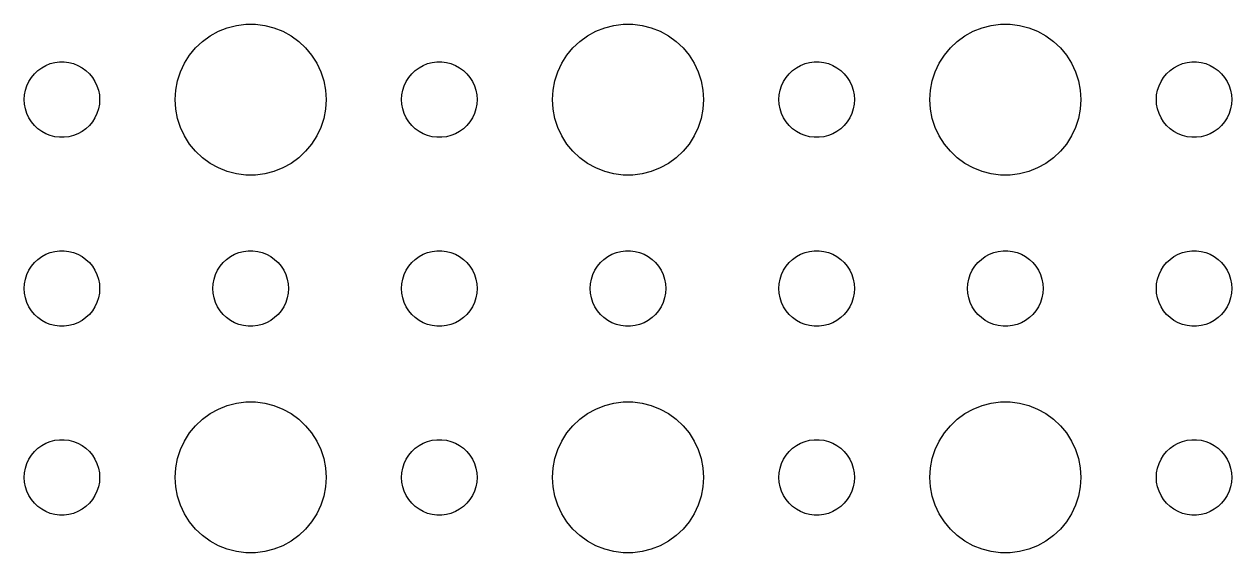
# Model space of a CAD drawing. Header units: metres. Extents: x -157 to 157, y -157 to 157.
# Drawn here: x 6 to 54, y 57.01 to 77.99 of the extents above; entities that cross this region are included whole.
import ezdxf

# ---------------------------------------------------------------- set-up
doc = ezdxf.new("R2010")
doc.units = ezdxf.units.M

msp = doc.modelspace()

# ---------------------------------------------------------------- linework, layer by layer
for p, q in [((13.7227, 77.7145), (14.0729, 77.8532)), ((14.0729, 77.8532), (14.4379, 77.9469)), ((14.4379, 77.9469), (14.8116, 77.9941)), ((14.8116, 77.9941), (15.1884, 77.9941)), ((15.1884, 77.9941), (15.5621, 77.9469)), ((15.5621, 77.9469), (15.927, 77.8532)), ((15.927, 77.8532), (16.2773, 77.7145)), ((28.7227, 77.7145), (29.0729, 77.8532)), ((29.0729, 77.8532), (29.4379, 77.9469)), ((29.4379, 77.9469), (29.8116, 77.9941)), ((29.8116, 77.9941), (30.1884, 77.9941)), ((30.1884, 77.9941), (30.5621, 77.9469)), ((30.5621, 77.9469), (30.927, 77.8532)), ((30.927, 77.8532), (31.2773, 77.7145)), ((43.7227, 77.7145), (44.0729, 77.8532)), ((44.0729, 77.8532), (44.4379, 77.9469)), ((44.4379, 77.9469), (44.8116, 77.9941)), ((44.8116, 77.9941), (45.1884, 77.9941)), ((45.1884, 77.9941), (45.5621, 77.9469)), ((45.5621, 77.9469), (45.927, 77.8532)), ((45.927, 77.8532), (46.2773, 77.7145)), ((12.8131, 77.0536), (13.0877, 77.3115)), ((13.0877, 77.3115), (13.3925, 77.533)), ((13.3925, 77.533), (13.7227, 77.7145)), ((16.2773, 77.7145), (16.6075, 77.533)), ((16.6075, 77.533), (16.9123, 77.3115)), ((16.9123, 77.3115), (17.1869, 77.0536)), ((27.8131, 77.0536), (28.0877, 77.3115)), ((28.0877, 77.3115), (28.3925, 77.533)), ((28.3925, 77.533), (28.7227, 77.7145)), ((31.2773, 77.7145), (31.6075, 77.533)), ((31.6075, 77.533), (31.9123, 77.3115)), ((31.9123, 77.3115), (32.1869, 77.0536)), ((42.8131, 77.0536), (43.0877, 77.3115)), ((43.0877, 77.3115), (43.3925, 77.533)), ((43.3925, 77.533), (43.7227, 77.7145)), ((46.2773, 77.7145), (46.6075, 77.533)), ((46.6075, 77.533), (46.9123, 77.3115)), ((46.9123, 77.3115), (47.1869, 77.0536)), ((12.5729, 76.7634), (12.8131, 77.0536)), ((17.1869, 77.0536), (17.427, 76.7634)), ((27.5729, 76.7634), (27.8131, 77.0536)), ((32.1869, 77.0536), (32.427, 76.7634)), ((42.5729, 76.7634), (42.8131, 77.0536)), ((47.1869, 77.0536), (47.427, 76.7634)), ((6.69626, 76.2665), (6.86133, 76.3572)), ((6.86133, 76.3572), (7.03647, 76.4266)), ((7.03647, 76.4266), (7.21892, 76.4734)), ((7.21892, 76.4734), (7.40581, 76.497)), ((7.40581, 76.497), (7.59418, 76.497)), ((7.59418, 76.497), (7.78107, 76.4734)), ((7.78107, 76.4734), (7.96352, 76.4266)), ((7.96352, 76.4266), (8.13866, 76.3572)), ((8.13866, 76.3572), (8.30373, 76.2665)), ((12.2107, 76.1044), (12.3711, 76.4453)), ((12.3711, 76.4453), (12.5729, 76.7634)), ((17.427, 76.7634), (17.6289, 76.4453)), ((17.6289, 76.4453), (17.7893, 76.1044)), ((21.6963, 76.2665), (21.8613, 76.3572)), ((21.8613, 76.3572), (22.0365, 76.4266)), ((22.0365, 76.4266), (22.2189, 76.4734)), ((22.2189, 76.4734), (22.4058, 76.497)), ((22.4058, 76.497), (22.5942, 76.497)), ((22.5942, 76.497), (22.7811, 76.4734)), ((22.7811, 76.4734), (22.9635, 76.4266)), ((22.9635, 76.4266), (23.1387, 76.3572)), ((23.1387, 76.3572), (23.3037, 76.2665)), ((27.2107, 76.1044), (27.3711, 76.4453)), ((27.3711, 76.4453), (27.5729, 76.7634)), ((32.427, 76.7634), (32.6289, 76.4453)), ((32.6289, 76.4453), (32.7893, 76.1044)), ((36.6963, 76.2665), (36.8613, 76.3572)), ((36.8613, 76.3572), (37.0365, 76.4266)), ((37.0365, 76.4266), (37.2189, 76.4734)), ((37.2189, 76.4734), (37.4058, 76.497)), ((37.4058, 76.497), (37.5942, 76.497)), ((37.5942, 76.497), (37.7811, 76.4734)), ((37.7811, 76.4734), (37.9635, 76.4266)), ((37.9635, 76.4266), (38.1387, 76.3572)), ((38.1387, 76.3572), (38.3037, 76.2665)), ((42.2107, 76.1044), (42.3711, 76.4453)), ((42.3711, 76.4453), (42.5729, 76.7634)), ((47.427, 76.7634), (47.6289, 76.4453)), ((47.6289, 76.4453), (47.7893, 76.1044)), ((51.6963, 76.2665), (51.8613, 76.3572)), ((51.8613, 76.3572), (52.0365, 76.4266)), ((52.0365, 76.4266), (52.2189, 76.4734)), ((52.2189, 76.4734), (52.4058, 76.497)), ((52.4058, 76.497), (52.5942, 76.497)), ((52.5942, 76.497), (52.7811, 76.4734)), ((52.7811, 76.4734), (52.9635, 76.4266)), ((52.9635, 76.4266), (53.1387, 76.3572)), ((53.1387, 76.3572), (53.3037, 76.2665)), ((6.18553, 75.7226), (6.28647, 75.8817)), ((6.28647, 75.8817), (6.40654, 76.0268)), ((6.40654, 76.0268), (6.54385, 76.1558)), ((6.54385, 76.1558), (6.69626, 76.2665)), ((8.30373, 76.2665), (8.45613, 76.1558)), ((8.45613, 76.1558), (8.59344, 76.0268)), ((8.59344, 76.0268), (8.71352, 75.8817)), ((8.71352, 75.8817), (8.81445, 75.7226)), ((12.0942, 75.7461), (12.2107, 76.1044)), ((17.7893, 76.1044), (17.9057, 75.7461)), ((21.1855, 75.7226), (21.2865, 75.8817)), ((21.2865, 75.8817), (21.4065, 76.0268)), ((21.4065, 76.0268), (21.5439, 76.1558)), ((21.5439, 76.1558), (21.6963, 76.2665)), ((23.3037, 76.2665), (23.4561, 76.1558)), ((23.4561, 76.1558), (23.5934, 76.0268)), ((23.5934, 76.0268), (23.7135, 75.8817)), ((23.7135, 75.8817), (23.8145, 75.7226)), ((27.0942, 75.7461), (27.2107, 76.1044)), ((32.7893, 76.1044), (32.9057, 75.7461)), ((36.1855, 75.7226), (36.2865, 75.8817)), ((36.2865, 75.8817), (36.4065, 76.0268)), ((36.4065, 76.0268), (36.5439, 76.1558)), ((36.5439, 76.1558), (36.6963, 76.2665)), ((38.3037, 76.2665), (38.4561, 76.1558)), ((38.4561, 76.1558), (38.5934, 76.0268)), ((38.5934, 76.0268), (38.7135, 75.8817)), ((38.7135, 75.8817), (38.8145, 75.7226)), ((42.0942, 75.7461), (42.2107, 76.1044)), ((47.7893, 76.1044), (47.9057, 75.7461)), ((51.1855, 75.7226), (51.2865, 75.8817)), ((51.2865, 75.8817), (51.4065, 76.0268)), ((51.4065, 76.0268), (51.5439, 76.1558)), ((51.5439, 76.1558), (51.6963, 76.2665)), ((53.3037, 76.2665), (53.4561, 76.1558)), ((53.4561, 76.1558), (53.5934, 76.0268)), ((53.5934, 76.0268), (53.7135, 75.8817)), ((53.7135, 75.8817), (53.8145, 75.7226)), ((6.01183, 75.188), (6.04712, 75.373)), ((6.04712, 75.373), (6.10533, 75.5522)), ((6.10533, 75.5522), (6.18553, 75.7226)), ((8.81445, 75.7226), (8.89465, 75.5522)), ((8.89465, 75.5522), (8.95287, 75.373)), ((8.95287, 75.373), (8.98816, 75.188)), ((12, 75), (12.0237, 75.376)), ((12.0237, 75.376), (12.0942, 75.7461)), ((17.9057, 75.7461), (17.9763, 75.376)), ((17.9763, 75.376), (18, 75)), ((21.0118, 75.188), (21.0471, 75.373)), ((21.0471, 75.373), (21.1053, 75.5522)), ((21.1053, 75.5522), (21.1855, 75.7226)), ((23.8145, 75.7226), (23.8947, 75.5522)), ((23.8947, 75.5522), (23.9529, 75.373)), ((23.9529, 75.373), (23.9882, 75.188)), ((27, 75), (27.0237, 75.376)), ((27.0237, 75.376), (27.0942, 75.7461)), ((32.9057, 75.7461), (32.9763, 75.376)), ((32.9763, 75.376), (33, 75)), ((36.0118, 75.188), (36.0471, 75.373)), ((36.0471, 75.373), (36.1053, 75.5522)), ((36.1053, 75.5522), (36.1855, 75.7226)), ((38.8145, 75.7226), (38.8947, 75.5522)), ((38.8947, 75.5522), (38.9529, 75.373)), ((38.9529, 75.373), (38.9882, 75.188)), ((42, 75), (42.0237, 75.376)), ((42.0237, 75.376), (42.0942, 75.7461)), ((47.9057, 75.7461), (47.9763, 75.376)), ((47.9763, 75.376), (48, 75)), ((51.0118, 75.188), (51.0471, 75.373)), ((51.0471, 75.373), (51.1053, 75.5522)), ((51.1053, 75.5522), (51.1855, 75.7226)), ((53.8145, 75.7226), (53.8947, 75.5522)), ((53.8947, 75.5522), (53.9529, 75.373)), ((53.9529, 75.373), (53.9882, 75.188)), ((6, 75), (6.01183, 75.188)), ((6.01183, 74.812), (6, 75)), ((8.98816, 75.188), (9, 75)), ((9, 75), (8.98816, 74.812)), ((12.0237, 74.624), (12, 75)), ((18, 75), (17.9763, 74.624)), ((21, 75), (21.0118, 75.188)), ((21.0118, 74.812), (21, 75)), ((23.9882, 75.188), (24, 75)), ((24, 75), (23.9882, 74.812)), ((27.0237, 74.624), (27, 75)), ((33, 75), (32.9763, 74.624)), ((36, 75), (36.0118, 75.188)), ((36.0118, 74.812), (36, 75)), ((38.9882, 75.188), (39, 75)), ((39, 75), (38.9882, 74.812)), ((42.0237, 74.624), (42, 75)), ((48, 75), (47.9763, 74.624)), ((51, 75), (51.0118, 75.188)), ((51.0118, 74.812), (51, 75)), ((53.9882, 75.188), (54, 75)), ((54, 75), (53.9882, 74.812)), ((6.04712, 74.627), (6.01183, 74.812)), ((6.10533, 74.4478), (6.04712, 74.627)), ((6.18553, 74.2774), (6.10533, 74.4478)), ((8.89465, 74.4478), (8.81445, 74.2774)), ((8.95287, 74.627), (8.89465, 74.4478)), ((8.98816, 74.812), (8.95287, 74.627)), ((12.0942, 74.2539), (12.0237, 74.624)), ((17.9763, 74.624), (17.9057, 74.2539)), ((21.0471, 74.627), (21.0118, 74.812)), ((21.1053, 74.4478), (21.0471, 74.627)), ((21.1855, 74.2774), (21.1053, 74.4478)), ((23.8947, 74.4478), (23.8145, 74.2774)), ((23.9529, 74.627), (23.8947, 74.4478)), ((23.9882, 74.812), (23.9529, 74.627)), ((27.0942, 74.2539), (27.0237, 74.624)), ((32.9763, 74.624), (32.9057, 74.2539)), ((36.0471, 74.627), (36.0118, 74.812)), ((36.1053, 74.4478), (36.0471, 74.627)), ((36.1855, 74.2774), (36.1053, 74.4478)), ((38.8947, 74.4478), (38.8145, 74.2774)), ((38.9529, 74.627), (38.8947, 74.4478)), ((38.9882, 74.812), (38.9529, 74.627)), ((42.0942, 74.2539), (42.0237, 74.624)), ((47.9763, 74.624), (47.9057, 74.2539)), ((51.0471, 74.627), (51.0118, 74.812)), ((51.1053, 74.4478), (51.0471, 74.627)), ((51.1855, 74.2774), (51.1053, 74.4478)), ((53.8947, 74.4478), (53.8145, 74.2774)), ((53.9529, 74.627), (53.8947, 74.4478)), ((53.9882, 74.812), (53.9529, 74.627)), ((6.28647, 74.1183), (6.18553, 74.2774)), ((6.40654, 73.9732), (6.28647, 74.1183)), ((6.54385, 73.8442), (6.40654, 73.9732)), ((8.59344, 73.9732), (8.45613, 73.8442)), ((8.71352, 74.1183), (8.59344, 73.9732)), ((8.81445, 74.2774), (8.71352, 74.1183)), ((12.2107, 73.8956), (12.0942, 74.2539)), ((17.9057, 74.2539), (17.7893, 73.8956)), ((21.2865, 74.1183), (21.1855, 74.2774)), ((21.4065, 73.9732), (21.2865, 74.1183)), ((21.5439, 73.8442), (21.4065, 73.9732)), ((23.5934, 73.9732), (23.4561, 73.8442)), ((23.7135, 74.1183), (23.5934, 73.9732)), ((23.8145, 74.2774), (23.7135, 74.1183)), ((27.2107, 73.8956), (27.0942, 74.2539)), ((32.9057, 74.2539), (32.7893, 73.8956)), ((36.2865, 74.1183), (36.1855, 74.2774)), ((36.4065, 73.9732), (36.2865, 74.1183)), ((36.5439, 73.8442), (36.4065, 73.9732)), ((38.5934, 73.9732), (38.4561, 73.8442)), ((38.7135, 74.1183), (38.5934, 73.9732)), ((38.8145, 74.2774), (38.7135, 74.1183)), ((42.2107, 73.8956), (42.0942, 74.2539)), ((47.9057, 74.2539), (47.7893, 73.8956)), ((51.2865, 74.1183), (51.1855, 74.2774)), ((51.4065, 73.9732), (51.2865, 74.1183)), ((51.5439, 73.8442), (51.4065, 73.9732)), ((53.5934, 73.9732), (53.4561, 73.8442)), ((53.7135, 74.1183), (53.5934, 73.9732)), ((53.8145, 74.2774), (53.7135, 74.1183)), ((6.69626, 73.7335), (6.54385, 73.8442)), ((6.86133, 73.6428), (6.69626, 73.7335)), ((7.03647, 73.5734), (6.86133, 73.6428)), ((7.21892, 73.5266), (7.03647, 73.5734)), ((7.40581, 73.503), (7.21892, 73.5266)), ((7.59418, 73.503), (7.40581, 73.503)), ((7.78107, 73.5266), (7.59418, 73.503)), ((7.96352, 73.5734), (7.78107, 73.5266)), ((8.13866, 73.6428), (7.96352, 73.5734)), ((8.30373, 73.7335), (8.13866, 73.6428)), ((8.45613, 73.8442), (8.30373, 73.7335)), ((12.3711, 73.5547), (12.2107, 73.8956)), ((12.5729, 73.2366), (12.3711, 73.5547)), ((17.6289, 73.5547), (17.427, 73.2366)), ((17.7893, 73.8956), (17.6289, 73.5547)), ((21.6963, 73.7335), (21.5439, 73.8442)), ((21.8613, 73.6428), (21.6963, 73.7335)), ((22.0365, 73.5734), (21.8613, 73.6428)), ((22.2189, 73.5266), (22.0365, 73.5734)), ((22.4058, 73.503), (22.2189, 73.5266)), ((22.5942, 73.503), (22.4058, 73.503)), ((22.7811, 73.5266), (22.5942, 73.503)), ((22.9635, 73.5734), (22.7811, 73.5266)), ((23.1387, 73.6428), (22.9635, 73.5734)), ((23.3037, 73.7335), (23.1387, 73.6428)), ((23.4561, 73.8442), (23.3037, 73.7335)), ((27.3711, 73.5547), (27.2107, 73.8956)), ((27.5729, 73.2366), (27.3711, 73.5547)), ((32.6289, 73.5547), (32.427, 73.2366)), ((32.7893, 73.8956), (32.6289, 73.5547)), ((36.6963, 73.7335), (36.5439, 73.8442)), ((36.8613, 73.6428), (36.6963, 73.7335)), ((37.0365, 73.5734), (36.8613, 73.6428)), ((37.2189, 73.5266), (37.0365, 73.5734)), ((37.4058, 73.503), (37.2189, 73.5266)), ((37.5942, 73.503), (37.4058, 73.503)), ((37.7811, 73.5266), (37.5942, 73.503)), ((37.9635, 73.5734), (37.7811, 73.5266)), ((38.1387, 73.6428), (37.9635, 73.5734)), ((38.3037, 73.7335), (38.1387, 73.6428)), ((38.4561, 73.8442), (38.3037, 73.7335)), ((42.3711, 73.5547), (42.2107, 73.8956)), ((42.5729, 73.2366), (42.3711, 73.5547)), ((47.6289, 73.5547), (47.427, 73.2366)), ((47.7893, 73.8956), (47.6289, 73.5547)), ((51.6963, 73.7335), (51.5439, 73.8442)), ((51.8613, 73.6428), (51.6963, 73.7335)), ((52.0365, 73.5734), (51.8613, 73.6428)), ((52.2189, 73.5266), (52.0365, 73.5734)), ((52.4058, 73.503), (52.2189, 73.5266)), ((52.5942, 73.503), (52.4058, 73.503)), ((52.7811, 73.5266), (52.5942, 73.503)), ((52.9635, 73.5734), (52.7811, 73.5266)), ((53.1387, 73.6428), (52.9635, 73.5734)), ((53.3037, 73.7335), (53.1387, 73.6428)), ((53.4561, 73.8442), (53.3037, 73.7335)), ((12.8131, 72.9464), (12.5729, 73.2366)), ((17.427, 73.2366), (17.1869, 72.9464)), ((27.8131, 72.9464), (27.5729, 73.2366)), ((32.427, 73.2366), (32.1869, 72.9464)), ((42.8131, 72.9464), (42.5729, 73.2366)), ((47.427, 73.2366), (47.1869, 72.9464)), ((13.0877, 72.6885), (12.8131, 72.9464)), ((13.3925, 72.467), (13.0877, 72.6885)), ((16.9123, 72.6885), (16.6075, 72.467)), ((17.1869, 72.9464), (16.9123, 72.6885)), ((28.0877, 72.6885), (27.8131, 72.9464)), ((28.3925, 72.467), (28.0877, 72.6885)), ((31.9123, 72.6885), (31.6075, 72.467)), ((32.1869, 72.9464), (31.9123, 72.6885)), ((43.0877, 72.6885), (42.8131, 72.9464)), ((43.3925, 72.467), (43.0877, 72.6885)), ((46.9123, 72.6885), (46.6075, 72.467)), ((47.1869, 72.9464), (46.9123, 72.6885)), ((13.7227, 72.2855), (13.3925, 72.467)), ((14.0729, 72.1468), (13.7227, 72.2855)), ((14.4379, 72.0531), (14.0729, 72.1468)), ((14.8116, 72.0059), (14.4379, 72.0531)), ((15.1884, 72.0059), (14.8116, 72.0059)), ((15.5621, 72.0531), (15.1884, 72.0059)), ((15.927, 72.1468), (15.5621, 72.0531)), ((16.2773, 72.2855), (15.927, 72.1468)), ((16.6075, 72.467), (16.2773, 72.2855)), ((28.7227, 72.2855), (28.3925, 72.467)), ((29.0729, 72.1468), (28.7227, 72.2855)), ((29.4379, 72.0531), (29.0729, 72.1468)), ((29.8116, 72.0059), (29.4379, 72.0531)), ((30.1884, 72.0059), (29.8116, 72.0059)), ((30.5621, 72.0531), (30.1884, 72.0059)), ((30.927, 72.1468), (30.5621, 72.0531)), ((31.2773, 72.2855), (30.927, 72.1468)), ((31.6075, 72.467), (31.2773, 72.2855)), ((43.7227, 72.2855), (43.3925, 72.467)), ((44.0729, 72.1468), (43.7227, 72.2855)), ((44.4379, 72.0531), (44.0729, 72.1468)), ((44.8116, 72.0059), (44.4379, 72.0531)), ((45.1884, 72.0059), (44.8116, 72.0059)), ((45.5621, 72.0531), (45.1884, 72.0059)), ((45.927, 72.1468), (45.5621, 72.0531)), ((46.2773, 72.2855), (45.927, 72.1468)), ((46.6075, 72.467), (46.2773, 72.2855)), ((6.40654, 68.5268), (6.54385, 68.6558)), ((6.54385, 68.6558), (6.69626, 68.7665)), ((6.69626, 68.7665), (6.86133, 68.8572)), ((6.86133, 68.8572), (7.03647, 68.9266)), ((7.03647, 68.9266), (7.21892, 68.9734)), ((7.21892, 68.9734), (7.40581, 68.997)), ((7.40581, 68.997), (7.59418, 68.997)), ((7.59418, 68.997), (7.78107, 68.9734)), ((7.78107, 68.9734), (7.96352, 68.9266)), ((7.96352, 68.9266), (8.13866, 68.8572)), ((8.13866, 68.8572), (8.30373, 68.7665)), ((8.30373, 68.7665), (8.45613, 68.6558)), ((8.45613, 68.6558), (8.59344, 68.5268)), ((13.9065, 68.5268), (14.0439, 68.6558)), ((14.0439, 68.6558), (14.1963, 68.7665)), ((14.1963, 68.7665), (14.3613, 68.8572)), ((14.3613, 68.8572), (14.5365, 68.9266)), ((14.5365, 68.9266), (14.7189, 68.9734)), ((14.7189, 68.9734), (14.9058, 68.997)), ((14.9058, 68.997), (15.0942, 68.997)), ((15.0942, 68.997), (15.2811, 68.9734)), ((15.2811, 68.9734), (15.4635, 68.9266)), ((15.4635, 68.9266), (15.6387, 68.8572)), ((15.6387, 68.8572), (15.8037, 68.7665)), ((15.8037, 68.7665), (15.9561, 68.6558)), ((15.9561, 68.6558), (16.0934, 68.5268)), ((21.4065, 68.5268), (21.5439, 68.6558)), ((21.5439, 68.6558), (21.6963, 68.7665)), ((21.6963, 68.7665), (21.8613, 68.8572)), ((21.8613, 68.8572), (22.0365, 68.9266)), ((22.0365, 68.9266), (22.2189, 68.9734)), ((22.2189, 68.9734), (22.4058, 68.997)), ((22.4058, 68.997), (22.5942, 68.997)), ((22.5942, 68.997), (22.7811, 68.9734)), ((22.7811, 68.9734), (22.9635, 68.9266)), ((22.9635, 68.9266), (23.1387, 68.8572)), ((23.1387, 68.8572), (23.3037, 68.7665)), ((23.3037, 68.7665), (23.4561, 68.6558)), ((23.4561, 68.6558), (23.5934, 68.5268)), ((28.9065, 68.5268), (29.0439, 68.6558)), ((29.0439, 68.6558), (29.1963, 68.7665)), ((29.1963, 68.7665), (29.3613, 68.8572)), ((29.3613, 68.8572), (29.5365, 68.9266)), ((29.5365, 68.9266), (29.7189, 68.9734)), ((29.7189, 68.9734), (29.9058, 68.997)), ((29.9058, 68.997), (30.0942, 68.997)), ((30.0942, 68.997), (30.2811, 68.9734)), ((30.2811, 68.9734), (30.4635, 68.9266)), ((30.4635, 68.9266), (30.6387, 68.8572)), ((30.6387, 68.8572), (30.8037, 68.7665)), ((30.8037, 68.7665), (30.9561, 68.6558)), ((30.9561, 68.6558), (31.0934, 68.5268)), ((36.4065, 68.5268), (36.5439, 68.6558)), ((36.5439, 68.6558), (36.6963, 68.7665)), ((36.6963, 68.7665), (36.8613, 68.8572)), ((36.8613, 68.8572), (37.0365, 68.9266)), ((37.0365, 68.9266), (37.2189, 68.9734)), ((37.2189, 68.9734), (37.4058, 68.997)), ((37.4058, 68.997), (37.5942, 68.997)), ((37.5942, 68.997), (37.7811, 68.9734)), ((37.7811, 68.9734), (37.9635, 68.9266)), ((37.9635, 68.9266), (38.1387, 68.8572)), ((38.1387, 68.8572), (38.3037, 68.7665)), ((38.3037, 68.7665), (38.4561, 68.6558)), ((38.4561, 68.6558), (38.5934, 68.5268)), ((43.9065, 68.5268), (44.0439, 68.6558)), ((44.0439, 68.6558), (44.1963, 68.7665)), ((44.1963, 68.7665), (44.3613, 68.8572)), ((44.3613, 68.8572), (44.5365, 68.9266)), ((44.5365, 68.9266), (44.7189, 68.9734)), ((44.7189, 68.9734), (44.9058, 68.997)), ((44.9058, 68.997), (45.0942, 68.997)), ((45.0942, 68.997), (45.2811, 68.9734)), ((45.2811, 68.9734), (45.4635, 68.9266)), ((45.4635, 68.9266), (45.6387, 68.8572)), ((45.6387, 68.8572), (45.8037, 68.7665)), ((45.8037, 68.7665), (45.9561, 68.6558)), ((45.9561, 68.6558), (46.0934, 68.5268)), ((51.4065, 68.5268), (51.5439, 68.6558)), ((51.5439, 68.6558), (51.6963, 68.7665)), ((51.6963, 68.7665), (51.8613, 68.8572)), ((51.8613, 68.8572), (52.0365, 68.9266)), ((52.0365, 68.9266), (52.2189, 68.9734)), ((52.2189, 68.9734), (52.4058, 68.997)), ((52.4058, 68.997), (52.5942, 68.997)), ((52.5942, 68.997), (52.7811, 68.9734)), ((52.7811, 68.9734), (52.9635, 68.9266)), ((52.9635, 68.9266), (53.1387, 68.8572)), ((53.1387, 68.8572), (53.3037, 68.7665)), ((53.3037, 68.7665), (53.4561, 68.6558)), ((53.4561, 68.6558), (53.5934, 68.5268)), ((6.10533, 68.0522), (6.18553, 68.2226)), ((6.18553, 68.2226), (6.28647, 68.3817)), ((6.28647, 68.3817), (6.40654, 68.5268)), ((8.59344, 68.5268), (8.71352, 68.3817)), ((8.71352, 68.3817), (8.81445, 68.2226)), ((8.81445, 68.2226), (8.89465, 68.0522)), ((13.6053, 68.0522), (13.6855, 68.2226)), ((13.6855, 68.2226), (13.7865, 68.3817)), ((13.7865, 68.3817), (13.9065, 68.5268)), ((16.0934, 68.5268), (16.2135, 68.3817)), ((16.2135, 68.3817), (16.3145, 68.2226)), ((16.3145, 68.2226), (16.3947, 68.0522)), ((21.1053, 68.0522), (21.1855, 68.2226)), ((21.1855, 68.2226), (21.2865, 68.3817)), ((21.2865, 68.3817), (21.4065, 68.5268)), ((23.5934, 68.5268), (23.7135, 68.3817)), ((23.7135, 68.3817), (23.8145, 68.2226)), ((23.8145, 68.2226), (23.8947, 68.0522)), ((28.6053, 68.0522), (28.6855, 68.2226)), ((28.6855, 68.2226), (28.7865, 68.3817)), ((28.7865, 68.3817), (28.9065, 68.5268)), ((31.0934, 68.5268), (31.2135, 68.3817)), ((31.2135, 68.3817), (31.3145, 68.2226)), ((31.3145, 68.2226), (31.3947, 68.0522)), ((36.1053, 68.0522), (36.1855, 68.2226)), ((36.1855, 68.2226), (36.2865, 68.3817)), ((36.2865, 68.3817), (36.4065, 68.5268)), ((38.5934, 68.5268), (38.7135, 68.3817)), ((38.7135, 68.3817), (38.8145, 68.2226)), ((38.8145, 68.2226), (38.8947, 68.0522)), ((43.6053, 68.0522), (43.6855, 68.2226)), ((43.6855, 68.2226), (43.7865, 68.3817)), ((43.7865, 68.3817), (43.9065, 68.5268)), ((46.0934, 68.5268), (46.2135, 68.3817)), ((46.2135, 68.3817), (46.3145, 68.2226)), ((46.3145, 68.2226), (46.3947, 68.0522)), ((51.1053, 68.0522), (51.1855, 68.2226)), ((51.1855, 68.2226), (51.2865, 68.3817)), ((51.2865, 68.3817), (51.4065, 68.5268)), ((53.5934, 68.5268), (53.7135, 68.3817)), ((53.7135, 68.3817), (53.8145, 68.2226)), ((53.8145, 68.2226), (53.8947, 68.0522)), ((6, 67.5), (6.01183, 67.688)), ((6.01183, 67.688), (6.04712, 67.873)), ((6.04712, 67.873), (6.10533, 68.0522)), ((8.89465, 68.0522), (8.95287, 67.873)), ((8.95287, 67.873), (8.98816, 67.688)), ((8.98816, 67.688), (9, 67.5)), ((13.5, 67.5), (13.5118, 67.688)), ((13.5118, 67.688), (13.5471, 67.873)), ((13.5471, 67.873), (13.6053, 68.0522)), ((16.3947, 68.0522), (16.4529, 67.873)), ((16.4529, 67.873), (16.4882, 67.688)), ((16.4882, 67.688), (16.5, 67.5)), ((21, 67.5), (21.0118, 67.688)), ((21.0118, 67.688), (21.0471, 67.873)), ((21.0471, 67.873), (21.1053, 68.0522)), ((23.8947, 68.0522), (23.9529, 67.873)), ((23.9529, 67.873), (23.9882, 67.688)), ((23.9882, 67.688), (24, 67.5)), ((28.5, 67.5), (28.5118, 67.688)), ((28.5118, 67.688), (28.5471, 67.873)), ((28.5471, 67.873), (28.6053, 68.0522)), ((31.3947, 68.0522), (31.4529, 67.873)), ((31.4529, 67.873), (31.4882, 67.688)), ((31.4882, 67.688), (31.5, 67.5)), ((36, 67.5), (36.0118, 67.688)), ((36.0118, 67.688), (36.0471, 67.873)), ((36.0471, 67.873), (36.1053, 68.0522)), ((38.8947, 68.0522), (38.9529, 67.873)), ((38.9529, 67.873), (38.9882, 67.688)), ((38.9882, 67.688), (39, 67.5)), ((43.5, 67.5), (43.5118, 67.688)), ((43.5118, 67.688), (43.5471, 67.873)), ((43.5471, 67.873), (43.6053, 68.0522)), ((46.3947, 68.0522), (46.4529, 67.873)), ((46.4529, 67.873), (46.4882, 67.688)), ((46.4882, 67.688), (46.5, 67.5)), ((51, 67.5), (51.0118, 67.688)), ((51.0118, 67.688), (51.0471, 67.873)), ((51.0471, 67.873), (51.1053, 68.0522)), ((53.8947, 68.0522), (53.9529, 67.873)), ((53.9529, 67.873), (53.9882, 67.688)), ((53.9882, 67.688), (54, 67.5)), ((6.01183, 67.312), (6, 67.5)), ((6.04712, 67.127), (6.01183, 67.312)), ((8.98816, 67.312), (8.95287, 67.127)), ((9, 67.5), (8.98816, 67.312)), ((13.5118, 67.312), (13.5, 67.5)), ((13.5471, 67.127), (13.5118, 67.312)), ((16.4882, 67.312), (16.4529, 67.127)), ((16.5, 67.5), (16.4882, 67.312)), ((21.0118, 67.312), (21, 67.5)), ((21.0471, 67.127), (21.0118, 67.312)), ((23.9882, 67.312), (23.9529, 67.127)), ((24, 67.5), (23.9882, 67.312)), ((28.5118, 67.312), (28.5, 67.5)), ((28.5471, 67.127), (28.5118, 67.312)), ((31.4882, 67.312), (31.4529, 67.127)), ((31.5, 67.5), (31.4882, 67.312)), ((36.0118, 67.312), (36, 67.5)), ((36.0471, 67.127), (36.0118, 67.312)), ((38.9882, 67.312), (38.9529, 67.127)), ((39, 67.5), (38.9882, 67.312)), ((43.5118, 67.312), (43.5, 67.5)), ((43.5471, 67.127), (43.5118, 67.312)), ((46.4882, 67.312), (46.4529, 67.127)), ((46.5, 67.5), (46.4882, 67.312)), ((51.0118, 67.312), (51, 67.5)), ((51.0471, 67.127), (51.0118, 67.312)), ((53.9882, 67.312), (53.9529, 67.127)), ((54, 67.5), (53.9882, 67.312)), ((6.10533, 66.9478), (6.04712, 67.127)), ((6.18553, 66.7774), (6.10533, 66.9478)), ((6.28647, 66.6183), (6.18553, 66.7774)), ((8.81445, 66.7774), (8.71352, 66.6183)), ((8.89465, 66.9478), (8.81445, 66.7774)), ((8.95287, 67.127), (8.89465, 66.9478)), ((13.6053, 66.9478), (13.5471, 67.127)), ((13.6855, 66.7774), (13.6053, 66.9478)), ((13.7865, 66.6183), (13.6855, 66.7774)), ((16.3145, 66.7774), (16.2135, 66.6183)), ((16.3947, 66.9478), (16.3145, 66.7774)), ((16.4529, 67.127), (16.3947, 66.9478)), ((21.1053, 66.9478), (21.0471, 67.127)), ((21.1855, 66.7774), (21.1053, 66.9478)), ((21.2865, 66.6183), (21.1855, 66.7774)), ((23.8145, 66.7774), (23.7135, 66.6183)), ((23.8947, 66.9478), (23.8145, 66.7774)), ((23.9529, 67.127), (23.8947, 66.9478)), ((28.6053, 66.9478), (28.5471, 67.127)), ((28.6855, 66.7774), (28.6053, 66.9478)), ((28.7865, 66.6183), (28.6855, 66.7774)), ((31.3145, 66.7774), (31.2135, 66.6183)), ((31.3947, 66.9478), (31.3145, 66.7774)), ((31.4529, 67.127), (31.3947, 66.9478)), ((36.1053, 66.9478), (36.0471, 67.127)), ((36.1855, 66.7774), (36.1053, 66.9478)), ((36.2865, 66.6183), (36.1855, 66.7774)), ((38.8145, 66.7774), (38.7135, 66.6183)), ((38.8947, 66.9478), (38.8145, 66.7774)), ((38.9529, 67.127), (38.8947, 66.9478)), ((43.6053, 66.9478), (43.5471, 67.127)), ((43.6855, 66.7774), (43.6053, 66.9478)), ((43.7865, 66.6183), (43.6855, 66.7774)), ((46.3145, 66.7774), (46.2135, 66.6183)), ((46.3947, 66.9478), (46.3145, 66.7774)), ((46.4529, 67.127), (46.3947, 66.9478)), ((51.1053, 66.9478), (51.0471, 67.127)), ((51.1855, 66.7774), (51.1053, 66.9478)), ((51.2865, 66.6183), (51.1855, 66.7774)), ((53.8145, 66.7774), (53.7135, 66.6183)), ((53.8947, 66.9478), (53.8145, 66.7774)), ((53.9529, 67.127), (53.8947, 66.9478)), ((6.40654, 66.4732), (6.28647, 66.6183)), ((6.54385, 66.3442), (6.40654, 66.4732)), ((6.69626, 66.2335), (6.54385, 66.3442)), ((8.45613, 66.3442), (8.30373, 66.2335)), ((8.59344, 66.4732), (8.45613, 66.3442)), ((8.71352, 66.6183), (8.59344, 66.4732)), ((13.9065, 66.4732), (13.7865, 66.6183)), ((14.0439, 66.3442), (13.9065, 66.4732)), ((14.1963, 66.2335), (14.0439, 66.3442)), ((15.9561, 66.3442), (15.8037, 66.2335)), ((16.0934, 66.4732), (15.9561, 66.3442)), ((16.2135, 66.6183), (16.0934, 66.4732)), ((21.4065, 66.4732), (21.2865, 66.6183)), ((21.5439, 66.3442), (21.4065, 66.4732)), ((21.6963, 66.2335), (21.5439, 66.3442)), ((23.4561, 66.3442), (23.3037, 66.2335)), ((23.5934, 66.4732), (23.4561, 66.3442)), ((23.7135, 66.6183), (23.5934, 66.4732)), ((28.9065, 66.4732), (28.7865, 66.6183)), ((29.0439, 66.3442), (28.9065, 66.4732)), ((29.1963, 66.2335), (29.0439, 66.3442)), ((30.9561, 66.3442), (30.8037, 66.2335)), ((31.0934, 66.4732), (30.9561, 66.3442)), ((31.2135, 66.6183), (31.0934, 66.4732)), ((36.4065, 66.4732), (36.2865, 66.6183)), ((36.5439, 66.3442), (36.4065, 66.4732)), ((36.6963, 66.2335), (36.5439, 66.3442)), ((38.4561, 66.3442), (38.3037, 66.2335)), ((38.5934, 66.4732), (38.4561, 66.3442)), ((38.7135, 66.6183), (38.5934, 66.4732)), ((43.9065, 66.4732), (43.7865, 66.6183)), ((44.0439, 66.3442), (43.9065, 66.4732)), ((44.1963, 66.2335), (44.0439, 66.3442)), ((45.9561, 66.3442), (45.8037, 66.2335)), ((46.0934, 66.4732), (45.9561, 66.3442)), ((46.2135, 66.6183), (46.0934, 66.4732)), ((51.4065, 66.4732), (51.2865, 66.6183)), ((51.5439, 66.3442), (51.4065, 66.4732)), ((51.6963, 66.2335), (51.5439, 66.3442)), ((53.4561, 66.3442), (53.3037, 66.2335)), ((53.5934, 66.4732), (53.4561, 66.3442)), ((53.7135, 66.6183), (53.5934, 66.4732)), ((6.86133, 66.1428), (6.69626, 66.2335)), ((7.03647, 66.0734), (6.86133, 66.1428)), ((7.21892, 66.0266), (7.03647, 66.0734)), ((7.40581, 66.003), (7.21892, 66.0266)), ((7.59418, 66.003), (7.40581, 66.003)), ((7.78107, 66.0266), (7.59418, 66.003)), ((7.96352, 66.0734), (7.78107, 66.0266)), ((8.13866, 66.1428), (7.96352, 66.0734)), ((8.30373, 66.2335), (8.13866, 66.1428)), ((14.3613, 66.1428), (14.1963, 66.2335)), ((14.5365, 66.0734), (14.3613, 66.1428)), ((14.7189, 66.0266), (14.5365, 66.0734)), ((14.9058, 66.003), (14.7189, 66.0266)), ((15.0942, 66.003), (14.9058, 66.003)), ((15.2811, 66.0266), (15.0942, 66.003)), ((15.4635, 66.0734), (15.2811, 66.0266)), ((15.6387, 66.1428), (15.4635, 66.0734)), ((15.8037, 66.2335), (15.6387, 66.1428)), ((21.8613, 66.1428), (21.6963, 66.2335)), ((22.0365, 66.0734), (21.8613, 66.1428)), ((22.2189, 66.0266), (22.0365, 66.0734)), ((22.4058, 66.003), (22.2189, 66.0266)), ((22.5942, 66.003), (22.4058, 66.003)), ((22.7811, 66.0266), (22.5942, 66.003)), ((22.9635, 66.0734), (22.7811, 66.0266)), ((23.1387, 66.1428), (22.9635, 66.0734)), ((23.3037, 66.2335), (23.1387, 66.1428)), ((29.3613, 66.1428), (29.1963, 66.2335)), ((29.5365, 66.0734), (29.3613, 66.1428)), ((29.7189, 66.0266), (29.5365, 66.0734)), ((29.9058, 66.003), (29.7189, 66.0266)), ((30.0942, 66.003), (29.9058, 66.003)), ((30.2811, 66.0266), (30.0942, 66.003)), ((30.4635, 66.0734), (30.2811, 66.0266)), ((30.6387, 66.1428), (30.4635, 66.0734)), ((30.8037, 66.2335), (30.6387, 66.1428)), ((36.8613, 66.1428), (36.6963, 66.2335)), ((37.0365, 66.0734), (36.8613, 66.1428)), ((37.2189, 66.0266), (37.0365, 66.0734)), ((37.4058, 66.003), (37.2189, 66.0266)), ((37.5942, 66.003), (37.4058, 66.003)), ((37.7811, 66.0266), (37.5942, 66.003)), ((37.9635, 66.0734), (37.7811, 66.0266)), ((38.1387, 66.1428), (37.9635, 66.0734)), ((38.3037, 66.2335), (38.1387, 66.1428)), ((44.3613, 66.1428), (44.1963, 66.2335)), ((44.5365, 66.0734), (44.3613, 66.1428)), ((44.7189, 66.0266), (44.5365, 66.0734)), ((44.9058, 66.003), (44.7189, 66.0266)), ((45.0942, 66.003), (44.9058, 66.003)), ((45.2811, 66.0266), (45.0942, 66.003)), ((45.4635, 66.0734), (45.2811, 66.0266)), ((45.6387, 66.1428), (45.4635, 66.0734)), ((45.8037, 66.2335), (45.6387, 66.1428)), ((51.8613, 66.1428), (51.6963, 66.2335)), ((52.0365, 66.0734), (51.8613, 66.1428)), ((52.2189, 66.0266), (52.0365, 66.0734)), ((52.4058, 66.003), (52.2189, 66.0266)), ((52.5942, 66.003), (52.4058, 66.003)), ((52.7811, 66.0266), (52.5942, 66.003)), ((52.9635, 66.0734), (52.7811, 66.0266)), ((53.1387, 66.1428), (52.9635, 66.0734)), ((53.3037, 66.2335), (53.1387, 66.1428)), ((14.0729, 62.8532), (14.4379, 62.9469)), ((14.4379, 62.9469), (14.8116, 62.9941)), ((14.8116, 62.9941), (15.1884, 62.9941)), ((15.1884, 62.9941), (15.5621, 62.9469)), ((15.5621, 62.9469), (15.927, 62.8532)), ((29.0729, 62.8532), (29.4379, 62.9469)), ((29.4379, 62.9469), (29.8116, 62.9941)), ((29.8116, 62.9941), (30.1884, 62.9941)), ((30.1884, 62.9941), (30.5621, 62.9469)), ((30.5621, 62.9469), (30.927, 62.8532)), ((44.0729, 62.8532), (44.4379, 62.9469)), ((44.4379, 62.9469), (44.8116, 62.9941)), ((44.8116, 62.9941), (45.1884, 62.9941)), ((45.1884, 62.9941), (45.5621, 62.9469)), ((45.5621, 62.9469), (45.927, 62.8532)), ((13.0877, 62.3115), (13.3925, 62.533)), ((13.3925, 62.533), (13.7227, 62.7145)), ((13.7227, 62.7145), (14.0729, 62.8532)), ((15.927, 62.8532), (16.2773, 62.7145)), ((16.2773, 62.7145), (16.6075, 62.533)), ((16.6075, 62.533), (16.9123, 62.3115)), ((28.0877, 62.3115), (28.3925, 62.533)), ((28.3925, 62.533), (28.7227, 62.7145)), ((28.7227, 62.7145), (29.0729, 62.8532)), ((30.927, 62.8532), (31.2773, 62.7145)), ((31.2773, 62.7145), (31.6075, 62.533)), ((31.6075, 62.533), (31.9123, 62.3115)), ((43.0877, 62.3115), (43.3925, 62.533)), ((43.3925, 62.533), (43.7227, 62.7145)), ((43.7227, 62.7145), (44.0729, 62.8532)), ((45.927, 62.8532), (46.2773, 62.7145)), ((46.2773, 62.7145), (46.6075, 62.533)), ((46.6075, 62.533), (46.9123, 62.3115)), ((12.5729, 61.7634), (12.8131, 62.0536)), ((12.8131, 62.0536), (13.0877, 62.3115)), ((16.9123, 62.3115), (17.1869, 62.0536)), ((17.1869, 62.0536), (17.427, 61.7634)), ((27.5729, 61.7634), (27.8131, 62.0536)), ((27.8131, 62.0536), (28.0877, 62.3115)), ((31.9123, 62.3115), (32.1869, 62.0536)), ((32.1869, 62.0536), (32.427, 61.7634)), ((42.5729, 61.7634), (42.8131, 62.0536)), ((42.8131, 62.0536), (43.0877, 62.3115)), ((46.9123, 62.3115), (47.1869, 62.0536)), ((47.1869, 62.0536), (47.427, 61.7634)), ((7.03647, 61.4266), (7.21892, 61.4734)), ((7.21892, 61.4734), (7.40581, 61.497)), ((7.40581, 61.497), (7.59418, 61.497)), ((7.59418, 61.497), (7.78107, 61.4734)), ((7.78107, 61.4734), (7.96352, 61.4266)), ((12.2107, 61.1044), (12.3711, 61.4453)), ((12.3711, 61.4453), (12.5729, 61.7634)), ((17.427, 61.7634), (17.6289, 61.4453)), ((17.6289, 61.4453), (17.7893, 61.1044)), ((22.0365, 61.4266), (22.2189, 61.4734)), ((22.2189, 61.4734), (22.4058, 61.497)), ((22.4058, 61.497), (22.5942, 61.497)), ((22.5942, 61.497), (22.7811, 61.4734)), ((22.7811, 61.4734), (22.9635, 61.4266)), ((27.2107, 61.1044), (27.3711, 61.4453)), ((27.3711, 61.4453), (27.5729, 61.7634)), ((32.427, 61.7634), (32.6289, 61.4453)), ((32.6289, 61.4453), (32.7893, 61.1044)), ((37.0365, 61.4266), (37.2189, 61.4734)), ((37.2189, 61.4734), (37.4058, 61.497)), ((37.4058, 61.497), (37.5942, 61.497)), ((37.5942, 61.497), (37.7811, 61.4734)), ((37.7811, 61.4734), (37.9635, 61.4266)), ((42.2107, 61.1044), (42.3711, 61.4453)), ((42.3711, 61.4453), (42.5729, 61.7634)), ((47.427, 61.7634), (47.6289, 61.4453)), ((47.6289, 61.4453), (47.7893, 61.1044)), ((52.0365, 61.4266), (52.2189, 61.4734)), ((52.2189, 61.4734), (52.4058, 61.497)), ((52.4058, 61.497), (52.5942, 61.497)), ((52.5942, 61.497), (52.7811, 61.4734)), ((52.7811, 61.4734), (52.9635, 61.4266)), ((6.28647, 60.8817), (6.40654, 61.0268)), ((6.40654, 61.0268), (6.54385, 61.1558)), ((6.54385, 61.1558), (6.69626, 61.2665)), ((6.69626, 61.2665), (6.86133, 61.3572)), ((6.86133, 61.3572), (7.03647, 61.4266)), ((7.96352, 61.4266), (8.13866, 61.3572)), ((8.13866, 61.3572), (8.30373, 61.2665)), ((8.30373, 61.2665), (8.45613, 61.1558)), ((8.45613, 61.1558), (8.59344, 61.0268)), ((8.59344, 61.0268), (8.71352, 60.8817)), ((12.0942, 60.7461), (12.2107, 61.1044)), ((17.7893, 61.1044), (17.9057, 60.7461)), ((21.2865, 60.8817), (21.4065, 61.0268)), ((21.4065, 61.0268), (21.5439, 61.1558)), ((21.5439, 61.1558), (21.6963, 61.2665)), ((21.6963, 61.2665), (21.8613, 61.3572)), ((21.8613, 61.3572), (22.0365, 61.4266)), ((22.9635, 61.4266), (23.1387, 61.3572)), ((23.1387, 61.3572), (23.3037, 61.2665)), ((23.3037, 61.2665), (23.4561, 61.1558)), ((23.4561, 61.1558), (23.5934, 61.0268)), ((23.5934, 61.0268), (23.7135, 60.8817)), ((27.0942, 60.7461), (27.2107, 61.1044)), ((32.7893, 61.1044), (32.9057, 60.7461)), ((36.2865, 60.8817), (36.4065, 61.0268)), ((36.4065, 61.0268), (36.5439, 61.1558)), ((36.5439, 61.1558), (36.6963, 61.2665)), ((36.6963, 61.2665), (36.8613, 61.3572)), ((36.8613, 61.3572), (37.0365, 61.4266)), ((37.9635, 61.4266), (38.1387, 61.3572)), ((38.1387, 61.3572), (38.3037, 61.2665)), ((38.3037, 61.2665), (38.4561, 61.1558)), ((38.4561, 61.1558), (38.5934, 61.0268)), ((38.5934, 61.0268), (38.7135, 60.8817)), ((42.0942, 60.7461), (42.2107, 61.1044)), ((47.7893, 61.1044), (47.9057, 60.7461)), ((51.2865, 60.8817), (51.4065, 61.0268)), ((51.4065, 61.0268), (51.5439, 61.1558)), ((51.5439, 61.1558), (51.6963, 61.2665)), ((51.6963, 61.2665), (51.8613, 61.3572)), ((51.8613, 61.3572), (52.0365, 61.4266)), ((52.9635, 61.4266), (53.1387, 61.3572)), ((53.1387, 61.3572), (53.3037, 61.2665)), ((53.3037, 61.2665), (53.4561, 61.1558)), ((53.4561, 61.1558), (53.5934, 61.0268)), ((53.5934, 61.0268), (53.7135, 60.8817)), ((6.04712, 60.373), (6.10533, 60.5522)), ((6.10533, 60.5522), (6.18553, 60.7226)), ((6.18553, 60.7226), (6.28647, 60.8817)), ((8.71352, 60.8817), (8.81445, 60.7226)), ((8.81445, 60.7226), (8.89465, 60.5522)), ((8.89465, 60.5522), (8.95287, 60.373)), ((12.0237, 60.376), (12.0942, 60.7461)), ((17.9057, 60.7461), (17.9763, 60.376)), ((21.0471, 60.373), (21.1053, 60.5522)), ((21.1053, 60.5522), (21.1855, 60.7226)), ((21.1855, 60.7226), (21.2865, 60.8817)), ((23.7135, 60.8817), (23.8145, 60.7226)), ((23.8145, 60.7226), (23.8947, 60.5522)), ((23.8947, 60.5522), (23.9529, 60.373)), ((27.0237, 60.376), (27.0942, 60.7461)), ((32.9057, 60.7461), (32.9763, 60.376)), ((36.0471, 60.373), (36.1053, 60.5522)), ((36.1053, 60.5522), (36.1855, 60.7226)), ((36.1855, 60.7226), (36.2865, 60.8817)), ((38.7135, 60.8817), (38.8145, 60.7226)), ((38.8145, 60.7226), (38.8947, 60.5522)), ((38.8947, 60.5522), (38.9529, 60.373)), ((42.0237, 60.376), (42.0942, 60.7461)), ((47.9057, 60.7461), (47.9763, 60.376)), ((51.0471, 60.373), (51.1053, 60.5522)), ((51.1053, 60.5522), (51.1855, 60.7226)), ((51.1855, 60.7226), (51.2865, 60.8817)), ((53.7135, 60.8817), (53.8145, 60.7226)), ((53.8145, 60.7226), (53.8947, 60.5522)), ((53.8947, 60.5522), (53.9529, 60.373)), ((6, 60), (6.01183, 60.188)), ((6.01183, 59.812), (6, 60)), ((6.01183, 60.188), (6.04712, 60.373)), ((8.95287, 60.373), (8.98816, 60.188)), ((8.98816, 60.188), (9, 60)), ((9, 60), (8.98816, 59.812)), ((12, 60), (12.0237, 60.376)), ((12.0237, 59.624), (12, 60)), ((17.9763, 60.376), (18, 60)), ((18, 60), (17.9763, 59.624)), ((21, 60), (21.0118, 60.188)), ((21.0118, 59.812), (21, 60)), ((21.0118, 60.188), (21.0471, 60.373)), ((23.9529, 60.373), (23.9882, 60.188)), ((23.9882, 60.188), (24, 60)), ((24, 60), (23.9882, 59.812)), ((27, 60), (27.0237, 60.376)), ((27.0237, 59.624), (27, 60)), ((32.9763, 60.376), (33, 60)), ((33, 60), (32.9763, 59.624)), ((36, 60), (36.0118, 60.188)), ((36.0118, 59.812), (36, 60)), ((36.0118, 60.188), (36.0471, 60.373)), ((38.9529, 60.373), (38.9882, 60.188)), ((38.9882, 60.188), (39, 60)), ((39, 60), (38.9882, 59.812)), ((42, 60), (42.0237, 60.376)), ((42.0237, 59.624), (42, 60)), ((47.9763, 60.376), (48, 60)), ((48, 60), (47.9763, 59.624)), ((51, 60), (51.0118, 60.188)), ((51.0118, 59.812), (51, 60)), ((51.0118, 60.188), (51.0471, 60.373)), ((53.9529, 60.373), (53.9882, 60.188)), ((53.9882, 60.188), (54, 60)), ((54, 60), (53.9882, 59.812)), ((6.04712, 59.627), (6.01183, 59.812)), ((6.10533, 59.4478), (6.04712, 59.627)), ((8.95287, 59.627), (8.89465, 59.4478)), ((8.98816, 59.812), (8.95287, 59.627)), ((12.0942, 59.2539), (12.0237, 59.624)), ((17.9763, 59.624), (17.9057, 59.2539)), ((21.0471, 59.627), (21.0118, 59.812)), ((21.1053, 59.4478), (21.0471, 59.627)), ((23.9529, 59.627), (23.8947, 59.4478)), ((23.9882, 59.812), (23.9529, 59.627)), ((27.0942, 59.2539), (27.0237, 59.624)), ((32.9763, 59.624), (32.9057, 59.2539)), ((36.0471, 59.627), (36.0118, 59.812)), ((36.1053, 59.4478), (36.0471, 59.627)), ((38.9529, 59.627), (38.8947, 59.4478)), ((38.9882, 59.812), (38.9529, 59.627)), ((42.0942, 59.2539), (42.0237, 59.624)), ((47.9763, 59.624), (47.9057, 59.2539)), ((51.0471, 59.627), (51.0118, 59.812)), ((51.1053, 59.4478), (51.0471, 59.627)), ((53.9529, 59.627), (53.8947, 59.4478)), ((53.9882, 59.812), (53.9529, 59.627)), ((6.18553, 59.2774), (6.10533, 59.4478)), ((6.28647, 59.1183), (6.18553, 59.2774)), ((6.40654, 58.9732), (6.28647, 59.1183)), ((8.71352, 59.1183), (8.59344, 58.9732)), ((8.81445, 59.2774), (8.71352, 59.1183)), ((8.89465, 59.4478), (8.81445, 59.2774)), ((12.2107, 58.8956), (12.0942, 59.2539)), ((17.9057, 59.2539), (17.7893, 58.8956)), ((21.1855, 59.2774), (21.1053, 59.4478)), ((21.2865, 59.1183), (21.1855, 59.2774)), ((21.4065, 58.9732), (21.2865, 59.1183)), ((23.7135, 59.1183), (23.5934, 58.9732)), ((23.8145, 59.2774), (23.7135, 59.1183)), ((23.8947, 59.4478), (23.8145, 59.2774)), ((27.2107, 58.8956), (27.0942, 59.2539)), ((32.9057, 59.2539), (32.7893, 58.8956)), ((36.1855, 59.2774), (36.1053, 59.4478)), ((36.2865, 59.1183), (36.1855, 59.2774)), ((36.4065, 58.9732), (36.2865, 59.1183)), ((38.7135, 59.1183), (38.5934, 58.9732)), ((38.8145, 59.2774), (38.7135, 59.1183)), ((38.8947, 59.4478), (38.8145, 59.2774)), ((42.2107, 58.8956), (42.0942, 59.2539)), ((47.9057, 59.2539), (47.7893, 58.8956)), ((51.1855, 59.2774), (51.1053, 59.4478)), ((51.2865, 59.1183), (51.1855, 59.2774)), ((51.4065, 58.9732), (51.2865, 59.1183)), ((53.7135, 59.1183), (53.5934, 58.9732)), ((53.8145, 59.2774), (53.7135, 59.1183)), ((53.8947, 59.4478), (53.8145, 59.2774)), ((6.54385, 58.8442), (6.40654, 58.9732)), ((6.69626, 58.7335), (6.54385, 58.8442)), ((6.86133, 58.6428), (6.69626, 58.7335)), ((7.03647, 58.5734), (6.86133, 58.6428)), ((7.21892, 58.5266), (7.03647, 58.5734)), ((7.96352, 58.5734), (7.78107, 58.5266)), ((8.13866, 58.6428), (7.96352, 58.5734)), ((8.30373, 58.7335), (8.13866, 58.6428)), ((8.45613, 58.8442), (8.30373, 58.7335)), ((8.59344, 58.9732), (8.45613, 58.8442)), ((12.3711, 58.5547), (12.2107, 58.8956)), ((17.7893, 58.8956), (17.6289, 58.5547)), ((21.5439, 58.8442), (21.4065, 58.9732)), ((21.6963, 58.7335), (21.5439, 58.8442)), ((21.8613, 58.6428), (21.6963, 58.7335)), ((22.0365, 58.5734), (21.8613, 58.6428)), ((22.2189, 58.5266), (22.0365, 58.5734)), ((22.9635, 58.5734), (22.7811, 58.5266)), ((23.1387, 58.6428), (22.9635, 58.5734)), ((23.3037, 58.7335), (23.1387, 58.6428)), ((23.4561, 58.8442), (23.3037, 58.7335)), ((23.5934, 58.9732), (23.4561, 58.8442)), ((27.3711, 58.5547), (27.2107, 58.8956)), ((32.7893, 58.8956), (32.6289, 58.5547)), ((36.5439, 58.8442), (36.4065, 58.9732)), ((36.6963, 58.7335), (36.5439, 58.8442)), ((36.8613, 58.6428), (36.6963, 58.7335)), ((37.0365, 58.5734), (36.8613, 58.6428)), ((37.2189, 58.5266), (37.0365, 58.5734)), ((37.9635, 58.5734), (37.7811, 58.5266)), ((38.1387, 58.6428), (37.9635, 58.5734)), ((38.3037, 58.7335), (38.1387, 58.6428)), ((38.4561, 58.8442), (38.3037, 58.7335)), ((38.5934, 58.9732), (38.4561, 58.8442)), ((42.3711, 58.5547), (42.2107, 58.8956)), ((47.7893, 58.8956), (47.6289, 58.5547)), ((51.5439, 58.8442), (51.4065, 58.9732)), ((51.6963, 58.7335), (51.5439, 58.8442)), ((51.8613, 58.6428), (51.6963, 58.7335)), ((52.0365, 58.5734), (51.8613, 58.6428)), ((52.2189, 58.5266), (52.0365, 58.5734)), ((52.9635, 58.5734), (52.7811, 58.5266)), ((53.1387, 58.6428), (52.9635, 58.5734)), ((53.3037, 58.7335), (53.1387, 58.6428)), ((53.4561, 58.8442), (53.3037, 58.7335)), ((53.5934, 58.9732), (53.4561, 58.8442)), ((7.40581, 58.503), (7.21892, 58.5266)), ((7.59418, 58.503), (7.40581, 58.503)), ((7.78107, 58.5266), (7.59418, 58.503)), ((12.5729, 58.2366), (12.3711, 58.5547)), ((12.8131, 57.9464), (12.5729, 58.2366)), ((17.427, 58.2366), (17.1869, 57.9464)), ((17.6289, 58.5547), (17.427, 58.2366)), ((22.4058, 58.503), (22.2189, 58.5266)), ((22.5942, 58.503), (22.4058, 58.503)), ((22.7811, 58.5266), (22.5942, 58.503)), ((27.5729, 58.2366), (27.3711, 58.5547)), ((27.8131, 57.9464), (27.5729, 58.2366)), ((32.427, 58.2366), (32.1869, 57.9464)), ((32.6289, 58.5547), (32.427, 58.2366)), ((37.4058, 58.503), (37.2189, 58.5266)), ((37.5942, 58.503), (37.4058, 58.503)), ((37.7811, 58.5266), (37.5942, 58.503)), ((42.5729, 58.2366), (42.3711, 58.5547)), ((42.8131, 57.9464), (42.5729, 58.2366)), ((47.427, 58.2366), (47.1869, 57.9464)), ((47.6289, 58.5547), (47.427, 58.2366)), ((52.4058, 58.503), (52.2189, 58.5266)), ((52.5942, 58.503), (52.4058, 58.503)), ((52.7811, 58.5266), (52.5942, 58.503)), ((13.0877, 57.6885), (12.8131, 57.9464)), ((13.3925, 57.467), (13.0877, 57.6885)), ((16.9123, 57.6885), (16.6075, 57.467)), ((17.1869, 57.9464), (16.9123, 57.6885)), ((28.0877, 57.6885), (27.8131, 57.9464)), ((28.3925, 57.467), (28.0877, 57.6885)), ((31.9123, 57.6885), (31.6075, 57.467)), ((32.1869, 57.9464), (31.9123, 57.6885)), ((43.0877, 57.6885), (42.8131, 57.9464)), ((43.3925, 57.467), (43.0877, 57.6885)), ((46.9123, 57.6885), (46.6075, 57.467)), ((47.1869, 57.9464), (46.9123, 57.6885)), ((13.7227, 57.2855), (13.3925, 57.467)), ((14.0729, 57.1468), (13.7227, 57.2855)), ((14.4379, 57.0531), (14.0729, 57.1468)), ((15.927, 57.1468), (15.5621, 57.0531)), ((16.2773, 57.2855), (15.927, 57.1468)), ((16.6075, 57.467), (16.2773, 57.2855)), ((28.7227, 57.2855), (28.3925, 57.467)), ((29.0729, 57.1468), (28.7227, 57.2855)), ((29.4379, 57.0531), (29.0729, 57.1468)), ((30.927, 57.1468), (30.5621, 57.0531)), ((31.2773, 57.2855), (30.927, 57.1468)), ((31.6075, 57.467), (31.2773, 57.2855)), ((43.7227, 57.2855), (43.3925, 57.467)), ((44.0729, 57.1468), (43.7227, 57.2855)), ((44.4379, 57.0531), (44.0729, 57.1468)), ((45.927, 57.1468), (45.5621, 57.0531)), ((46.2773, 57.2855), (45.927, 57.1468)), ((46.6075, 57.467), (46.2773, 57.2855)), ((14.8116, 57.0059), (14.4379, 57.0531)), ((15.1884, 57.0059), (14.8116, 57.0059)), ((15.5621, 57.0531), (15.1884, 57.0059)), ((29.8116, 57.0059), (29.4379, 57.0531)), ((30.1884, 57.0059), (29.8116, 57.0059)), ((30.5621, 57.0531), (30.1884, 57.0059)), ((44.8116, 57.0059), (44.4379, 57.0531)), ((45.1884, 57.0059), (44.8116, 57.0059)), ((45.5621, 57.0531), (45.1884, 57.0059))]:
    msp.add_line(p, q)

doc.saveas('drawing.dxf')
